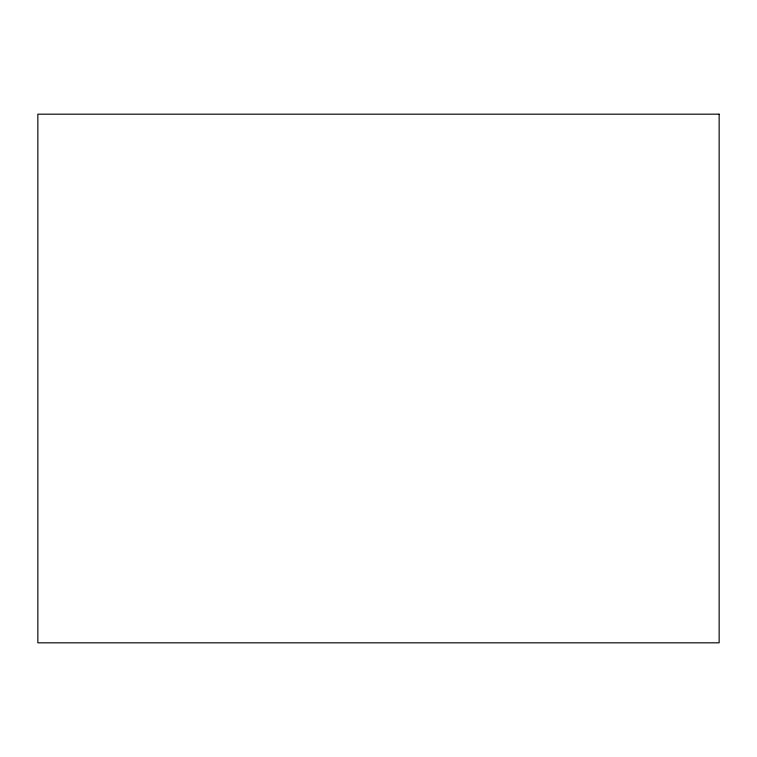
<?xml version="1.0" encoding="UTF-8"?>
<svg xmlns="http://www.w3.org/2000/svg" width="757" height="757" viewBox="0 0 757 757"><rect width="100%" height="100%" fill="white"/><g stroke="black" fill="none" stroke-linecap="round" stroke-linejoin="round"><path stroke-width="1.14" d="M719.15 114.184L37.85 114.184L37.85 642.816L719.15 642.816L719.15 114.184"/></g></svg>
